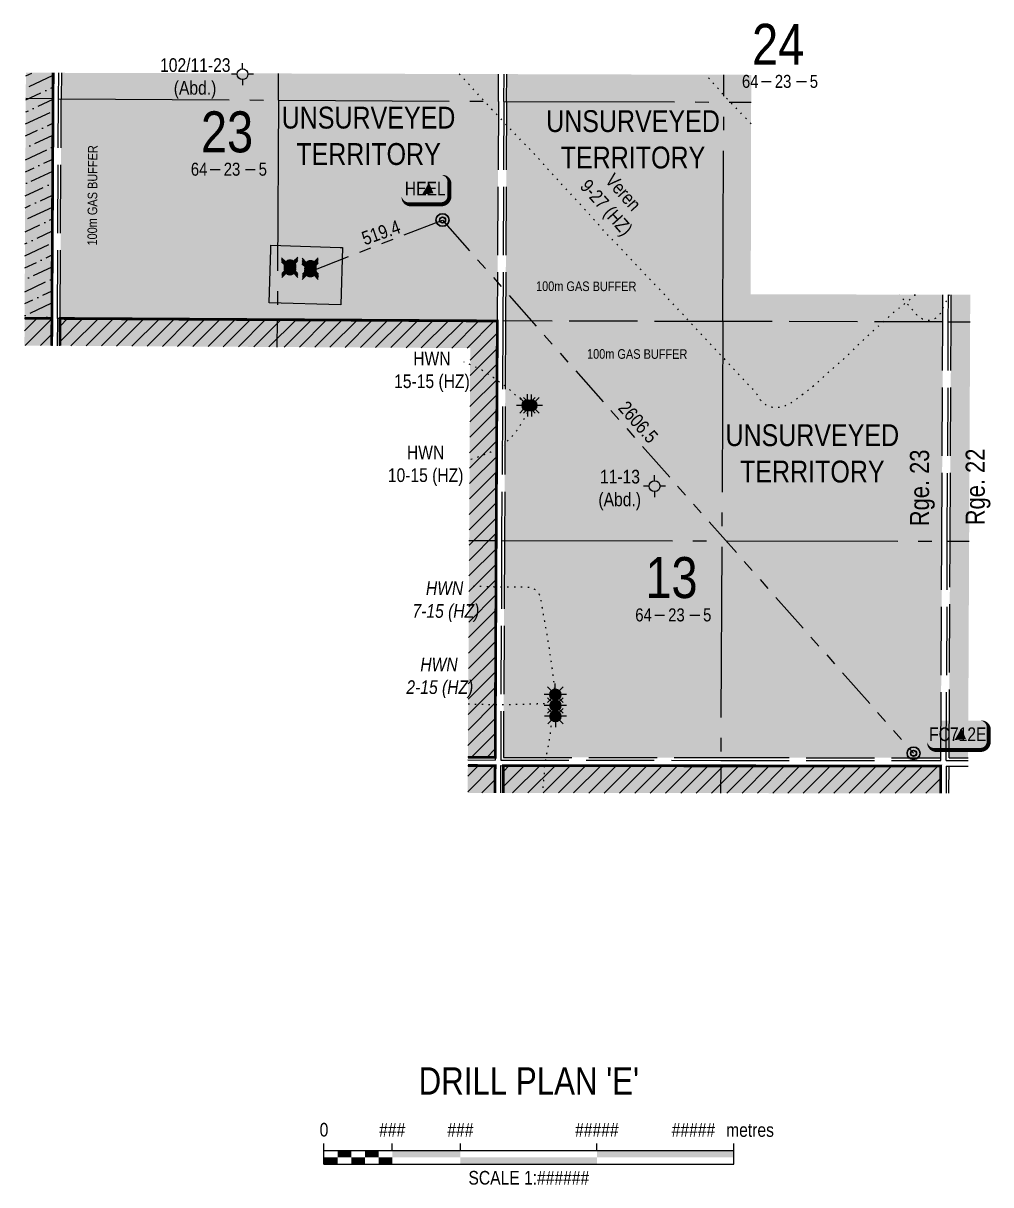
# Model space of a CAD drawing. Header units: inches. Extents: x 464475 to 485921, y 6038951 to 6050475.
# Drawn here: x 470898 to 471607, y 6038951 to 6039802 of the extents above; entities that cross this region are included whole.
import ezdxf
from ezdxf.enums import TextEntityAlignment as Align

# ---------------------------------------------------------------- set-up
doc = ezdxf.new("R2010")
doc.units = ezdxf.units.IN
doc.header["$LTSCALE"] = 5
for name, pattern in [('foc-DOT', [1, 0.2, -0.8]), ('foc-DRILLPATH', [14.75, 6, -1.75, 1.75, -1.75, 1.75, -1.75]), ('foc-QUARTERLINE', [33, 25, -3, 2, -3]), ('foc-UNSURVEYED', [12.5, 10, -2.5])]:
    doc.linetypes.add(name, pattern=pattern)
for name, color, linetype in [('10', 1, 'Continuous'), ('9', 3, 'Continuous'), ('ABADATA-DRILL-T', 8, 'Continuous'), ('AS-DRILL', 8, 'foc-DOT'), ('AS-DRILL-T', 8, 'Continuous'), ('AS-TARGET-GAS', 182, 'Continuous'), ('AS-TARGET-GAS-H', 181, 'Continuous'), ('D-TXT', 6, 'Continuous'), ('DETAIL-T', 7, 'Continuous'), ('H-CP', 51, 'Continuous'), ('H-MOCL', 111, 'Continuous'), ('L-2', 7, 'Continuous'), ('L-BD', 7, 'Continuous'), ('L-MON', 1, 'Continuous'), ('L-QSEC', 8, 'foc-QUARTERLINE'), ('L-SECLBL', 7, 'Continuous'), ('L-UNS-T', 3, 'Continuous'), ('L-USEC', 7, 'foc-UNSURVEYED'), ('P-PDRILLPATH', 12, 'foc-DRILLPATH'), ('P-PROPOSED', 10, 'Continuous'), ('P-PROPOSED-H', 21, 'Continuous'), ('P-TEMP-HUSKY-NO CUT-H', 104, 'Continuous')]:
    doc.layers.add(name, color=color, linetype=linetype)
doc.layers.add('D56-EXISTING DISPOSITION', color=7, linetype='Continuous', true_color=0xa347ff)
doc.styles.add('80', font='ARIALN.TTF', dxfattribs={"height": 10})
doc.styles.add('80CG', font='ARIALN.TTF', dxfattribs={"height": 10})
doc.styles.add('80L', font='ARIALN.TTF', dxfattribs={"height": 10})
doc.styles.add('SIMPLEX', font='ARIALN.TTF')
pattern_1 = [(45, (-39231.628, 8775.05), (-5.609685254, 5.609685254), [])]

# ---------------------------------------------------------------- blocks, each defined once
blk = doc.blocks.new('*U495')
at = {"color": 0}
for p, q in [((-150, 0), (-150, 15)), ((-150, 10), (150.24, 10)), ((-100, 10), (-100, 15)), ((-50, 10), (-50, 15)), ((50, 10), (50, 15)), ((150.24, 0), (150.24, 15)), ((-150, 0), (150.24, 0))]:
    blk.add_line(p, q, dxfattribs=at)
for points in [[(-140, 10), (-130, 10), (-140, 5), (-130, 5)], [(-120, 10), (-110, 10), (-120, 5), (-110, 5)], [(-100, 10), (-50, 10), (-100, 5), (-50, 5)], [(50, 10), (150.24, 10), (50, 5), (150.24, 5)], [(-150, 5), (-140, 5), (-150, 0), (-140, 0)], [(-130, 5), (-120, 5), (-130, 0), (-120, 0)], [(-110, 5), (-100, 5), (-110, 0), (-100, 0)], [(-50, 5), (50, 5), (-50, 0), (50, 0)]]:
    blk.add_solid(points, dxfattribs=at)
at = {"color": 0, "style": '80'}
blk.add_text('metres', height=10, dxfattribs=at).set_placement((162.24, 20), align=Align.CENTER)
at = {"color": 0, "char_height": 10, "style": '80'}
for s, insert, attachment_point in [('0', (-150, 30.21), 2), ('###', (-100, 30.21), 2), ('###', (-50, 30.21), 2), ('#####', (50, 30.21), 2), ('#####', (136.7, 30.22), 3), ('SCALE 1:######', (0.12, -5), 2)]:
    blk.add_mtext(s, dxfattribs=dict(at, insert=insert, attachment_point=attachment_point))
blk = doc.blocks.new('plbh')
at = {"layer": 'L-MON'}
h = blk.add_hatch(color=255, dxfattribs=at)
h.dxf.hatch_style = 1
edge = h.paths.add_edge_path()
edge.add_arc((0, 0), 1.16, 0, 360)
h = blk.add_hatch(color=256, dxfattribs=at)
h.dxf.hatch_style = 1
h.paths.add_polyline_path([(-0.96, 0, 1), (0.96, 0, 1)])
h.paths.add_polyline_path([(0.91, 0, -1), (-0.91, 0, -1)], flags=16)
h.paths.add_polyline_path([(0.45, 0, -1), (-0.45, 0, -1)], flags=0)
h = blk.add_hatch(color=256, dxfattribs=at)
h.dxf.hatch_style = 1
h.paths.add_polyline_path([(-0.45, 0, 1), (0.45, 0, 1)])
h.paths.add_polyline_path([(0.4, 0, -1), (-0.4, 0, -1)], flags=16)
at = {"layer": 'L-MON', "color": 240}
for radius in [0.96, 0.91, 0.45, 0.4]:
    blk.add_circle((0, 0), radius, dxfattribs=at)
blk = doc.blocks.new('WC')
at = {"layer": 'L-MON'}
h = blk.add_hatch(color=255, dxfattribs=at)
h.dxf.hatch_style = 1
edge = h.paths.add_edge_path()
edge.add_arc((0, 0), 0.9, 0, 360)
at = {"layer": 'L-MON', "color": 240, "flags": 128}
for points in [[(-0.62, 0.5), (-1.23, 1.12)], [(0.52, 0.61), (1.13, 1.21)], [(-1.18, -1.18), (-0.56, -0.57)], [(1.16, -1.18), (0.56, -0.57)]]:
    blk.add_lwpolyline(points, dxfattribs=at)
at = {"layer": 'L-MON', "color": 240}
for radius in [0.8, 0.373]:
    blk.add_circle((0, 0), radius, dxfattribs=at)
blk = doc.blocks.new('L-SECLBL')
at = {"layer": '9', "color": 7}
for p, q in [((-5.08, -27.83), (-12.29, -27.83)), ((20.7, -27.83), (13.5, -27.83))]:
    blk.add_line(p, q, dxfattribs=at)
at = {"layer": '10', "color": 2, "style": 'SIMPLEX'}
blk.add_attdef('SEC', text='', height=30, dxfattribs=at).set_placement((0, 0), align=Align.MIDDLE)
at = {"layer": '10', "color": 5, "style": '80L'}
blk.add_attdef('TWP', text='', height=9.5, dxfattribs=at).set_placement((-14.43, -27.37), align=Align.MIDDLE_RIGHT)
blk.add_attdef('RGE', text='', height=9.5, dxfattribs=at).set_placement((3.62, -27.37), align=Align.MIDDLE_CENTER)
blk.add_attdef('MER', text='', height=9.5, dxfattribs=at).set_placement((23.17, -27.37), align=Align.MIDDLE_LEFT)
blk = doc.blocks.new('GAS')
h = blk.add_hatch(color=255)
h.dxf.hatch_style = 1
edge = h.paths.add_edge_path()
edge.add_arc((0, 0), 0.9, 0, 360)
for p, q in [((-0.81, 0), (-1.62, 0)), ((-0.57, 0.57), (-1.14, 1.14)), ((0, 0.81), (0, 1.62)), ((0.57, 0.57), (1.14, 1.14)), ((1.62, 0), (0.81, 0)), ((-0.57, -0.57), (-1.14, -1.14)), ((0, -0.81), (0, -1.62)), ((1.14, -1.14), (0.57, -0.57))]:
    blk.add_line(p, q)
blk.add_circle((0, 0), 0.8)
blk = doc.blocks.new('GABD')
for p, q in [((-0.81, 0), (-1.62, 0)), ((0, 0.81), (0, 1.62)), ((1.62, 0), (0.81, 0)), ((0, -0.81), (0, -1.62))]:
    blk.add_line(p, q)
blk.add_circle((0, 0), 0.8)
blk = doc.blocks.new('*U500')
h = blk.add_hatch(color=254)
edge = h.paths.add_edge_path()
edge.add_line((-16.5, -11.5), (16.5, -11.5))
edge.add_arc((16.5, -5.5), 6, 270, 360)
edge.add_line((22.5, -5.5), (22.5, 4))
edge.add_arc((16.5, 4), 6, 0, 90)
edge.add_line((16.5, 10), (-16.5, 10))
edge.add_arc((-16.5, 4), 6, 90, 180)
edge.add_line((-22.5, 4), (-22.5, -5.5))
edge.add_arc((-16.5, -5.5), 6, 180, 270)
at = {"color": 1, "flags": 128}
blk.add_lwpolyline([(-16.5, -11.5, 3, 3, 0), (16.5, -11.5, 3, 3, 0.414214), (22.5, -5.5, 3, 3, 0), (22.5, 4, 3, 0, 0.414214), (16.5, 10, 0, 0, 0), (-16.5, 10, 0, 0, 0.414214), (-22.5, 4, 0, 0, 0), (-22.5, -5.5, 0, 3, 0.414214)], format="xyseb", close=True, dxfattribs=at)
blk.add_lwpolyline([(5.78, -3.39, 0, 10, 0), (0, 0, 5, 5, 0)], format="xyseb", dxfattribs=at)
at = {"color": 1, "style": '80'}
blk.add_attdef('ENTER_TEXT_001', (-35.99, -5), '', height=10, dxfattribs=at)
blk = doc.blocks.new('*U508')
h = blk.add_hatch(color=254)
edge = h.paths.add_edge_path()
edge.add_line((-11.5, -11.5), (11.5, -11.5))
edge.add_arc((11.5, -5.5), 6, 270, 360)
edge.add_line((17.5, -5.5), (17.5, 4))
edge.add_arc((11.5, 4), 6, 0, 90)
edge.add_line((11.5, 10), (-11.5, 10))
edge.add_arc((-11.5, 4), 6, 90, 180)
edge.add_line((-17.5, 4), (-17.5, -5.5))
edge.add_arc((-11.5, -5.5), 6, 180, 270)
at = {"color": 1, "flags": 128}
blk.add_lwpolyline([(-11.5, -11.5, 3, 3, 0), (11.5, -11.5, 3, 3, 0.414214), (17.5, -5.5, 3, 3, 0), (17.5, 4, 3, 0, 0.414214), (11.5, 10, 0, 0, 0), (-11.5, 10, 0, 0, 0.414214), (-17.5, 4, 0, 0, 0), (-17.5, -5.5, 0, 3, 0.414214)], format="xyseb", close=True, dxfattribs=at)
blk.add_lwpolyline([(5.78, -3.39, 0, 10, 0), (0, 0, 5, 5, 0)], format="xyseb", dxfattribs=at)
at = {"color": 1, "style": '80'}
blk.add_attdef('ENTER_TEXT_001', (-35.99, -5), '', height=10, dxfattribs=at)

msp = doc.modelspace()

# ---------------------------------------------------------------- hatches: boundary and pattern name
at = {"layer": 'AS-TARGET-GAS-H'}
h = msp.add_hatch(color=256, dxfattribs=at)
h.dxf.hatch_style = 1
h.paths.add_polyline_path([(470954.024, 6039765.417), (470944.03, 6039765.447), (470943.186, 6039605.504), (471225.338, 6039603.866), (471226.126, 6039764.616), (471216.131, 6039764.646), (471215.392, 6039613.919), (470953.233, 6039615.441)])
h = msp.add_hatch(color=256, dxfattribs=at)
h.dxf.hatch_style = 1
h.paths.add_polyline_path([(471430.449, 6039613.323), (471279.381, 6039613.667), (471280.121, 6039764.438), (471270.126, 6039764.487), (471269.338, 6039603.696), (471430.427, 6039603.328)])
h = msp.add_hatch(color=256, dxfattribs=at)
h.dxf.hatch_style = 1
h.paths.add_polyline_path([(471551.356, 6039563.081), (471269.028, 6039563.71), (471267.755, 6039282.109), (471550.069, 6039281.87)])
h.paths.add_polyline_path([(471277.795, 6039292.095), (471278.977, 6039553.693), (471541.315, 6039553.109), (471540.12, 6039291.873)], flags=16)
at = {"layer": 'H-CP'}
h = msp.add_hatch(color=256, dxfattribs=at)
h.dxf.hatch_style = 1
h.paths.add_polyline_path([(470919.07, 6039585.655), (470899.081, 6039585.771), (470900.03, 6039765.576), (470920.019, 6039765.517)])
h = msp.add_hatch(color=256, dxfattribs=at)
h.dxf.hatch_style = 1
h.paths.add_polyline_path([(471085.078, 6039765.032), (470926.051, 6039765.5), (470925.951, 6039746.425), (471084.978, 6039745.502)])
h = msp.add_hatch(color=256, dxfattribs=at)
h.dxf.hatch_style = 1
h.paths.add_polyline_path([(471246.115, 6039764.558), (471085.078, 6039765.032), (471084.978, 6039745.502), (471246.017, 6039744.568)])
h = msp.add_hatch(color=256, dxfattribs=at)
h.dxf.hatch_style = 1
h.paths.add_polyline_path([(471252.147, 6039764.54), (471252.049, 6039744.551), (471411.104, 6039744.082), (471411.199, 6039764.072)])
h = msp.add_hatch(color=256, dxfattribs=at)
h.dxf.hatch_style = 1
h.paths.add_polyline_path([(471431.138, 6039764.013), (471411.199, 6039764.072), (471411.104, 6039744.082), (471431.093, 6039744.024)])
h = msp.add_hatch(color=256, dxfattribs=at)
h.dxf.hatch_style = 1
h.paths.add_polyline_path([(471246.017, 6039744.568), (471245.229, 6039583.761), (470925.103, 6039585.619), (470925.951, 6039746.428)])
h = msp.add_hatch(color=256, dxfattribs=at)
h.dxf.hatch_style = 1
h.paths.add_polyline_path([(471252.049, 6039744.551), (471251.261, 6039583.726), (471410.342, 6039583.385), (471411.104, 6039744.082)])
h = msp.add_hatch(color=256, dxfattribs=at)
h.dxf.hatch_style = 1
h.paths.add_polyline_path([(471571.528, 6039603.015), (471430.78, 6039603.329), (471431.093, 6039744.024), (471411.104, 6039744.082), (471410.342, 6039583.385), (471571.437, 6039583.026)])
h = msp.add_hatch(color=256, dxfattribs=at)
h.dxf.hatch_style = 1
h.paths.add_polyline_path([(471591.518, 6039602.971), (471577.56, 6039603.002), (471577.468, 6039583.03), (471591.426, 6039583.037)])
h = msp.add_hatch(color=256, dxfattribs=at)
h.dxf.hatch_style = 1
h.paths.add_polyline_path([(471251.261, 6039583.726), (471249.694, 6039264.152), (471569.976, 6039263.873), (471571.437, 6039583.026)])
h = msp.add_hatch(color=256, dxfattribs=at)
h.dxf.hatch_style = 1
h.paths.add_polyline_path([(471591.426, 6039583.037), (471577.468, 6039583.03), (471576.734, 6039422.443), (471590.691, 6039422.442)])
h = msp.add_hatch(color=256, dxfattribs=at)
h.dxf.hatch_style = 1
h.paths.add_polyline_path([(471590.691, 6039422.442), (471576.734, 6039422.443), (471576.734, 6039422.443), (471576.008, 6039263.868), (471589.965, 6039263.857)])
at = {"layer": 'H-MOCL'}
h = msp.add_hatch(color=256, dxfattribs=at)
h.dxf.hatch_style = 1
h.paths.add_polyline_path([(470899.081, 6039585.771), (470919.07, 6039585.655), (470918.965, 6039565.665), (470898.976, 6039565.781)])
h = msp.add_hatch(color=256, dxfattribs=at)
h.dxf.hatch_style = 1
h.paths.add_polyline_path([(470925.102, 6039585.619), (471245.229, 6039583.761), (471243.663, 6039264.158), (471223.673, 6039264.274), (471225.413, 6039563.886), (470924.997, 6039565.63)])
h = msp.add_hatch(color=256, dxfattribs=at)
h.dxf.hatch_style = 1
h.paths.add_polyline_path([(471223.644, 6039258.242), (471243.633, 6039258.126), (471243.535, 6039238.137), (471223.522, 6039238.154)])
h = msp.add_hatch(color=256, dxfattribs=at)
h.dxf.hatch_style = 1
h.paths.add_polyline_path([(471249.665, 6039258.12), (471569.948, 6039257.841), (471569.857, 6039237.852), (471249.567, 6039238.131)])
at = {"layer": 'P-PROPOSED-H'}
h = msp.add_hatch(color=256, dxfattribs=at)
h.dxf.hatch_style = 1
h.paths.add_polyline_path([(471078.281, 6039596.996), (471079.396, 6039636.243), (471079.449, 6039639.213), (471130.044, 6039637.565), (471131.766, 6039637.519), (471130.573, 6039595.51)])
at = {"layer": 'P-TEMP-HUSKY-NO CUT-H', "true_color": 0x0582ff}
h = msp.add_hatch(dxfattribs=at)
h.set_pattern_fill('ANSI36', color=150, scale=2.498675, angle=340)
h.set_pattern_definition([(25, (-39231.628, 8775.05), (9.229754603, 13.057325538), [19.833232416, -3.966646483, 0, -3.966646483])])
h.paths.add_polyline_path([(470900.03, 6039765.576), (470920.019, 6039765.517), (470919.07, 6039585.655), (470899.081, 6039585.771)])
at = {"layer": 'P-TEMP-HUSKY-NO CUT-H'}
h = msp.add_hatch(dxfattribs=at)
h.set_pattern_fill('ANSI31', color=256, scale=2.498675)
h.set_pattern_definition(pattern_1)
h.paths.add_polyline_path([(470899.081, 6039585.771), (470919.07, 6039585.655), (470918.965, 6039565.665), (470898.976, 6039565.781)])
h = msp.add_hatch(dxfattribs=at)
h.set_pattern_fill('ANSI31', color=256, scale=2.498675)
h.set_pattern_definition(pattern_1)
h.paths.add_polyline_path([(470925.102, 6039585.619), (471245.229, 6039583.761), (471243.663, 6039264.158), (471223.673, 6039264.274), (471225.413, 6039563.886), (470924.997, 6039565.63)])
h = msp.add_hatch(dxfattribs=at)
h.set_pattern_fill('ANSI31', color=256, scale=2.498675)
h.set_pattern_definition(pattern_1)
h.paths.add_polyline_path([(471223.644, 6039258.242), (471243.633, 6039258.126), (471243.535, 6039238.137), (471223.522, 6039238.154)])
h = msp.add_hatch(dxfattribs=at)
h.set_pattern_fill('ANSI31', color=256, scale=2.498675)
h.set_pattern_definition(pattern_1)
h.paths.add_polyline_path([(471249.567, 6039238.131), (471249.665, 6039258.12), (471569.948, 6039257.841), (471569.857, 6039237.852)])

# ---------------------------------------------------------------- linework, layer by layer
at = {"layer": 'AS-DRILL', "flags": 128}
for points in [[(471551.244, 6039603.06), (471550.638, 6039602.47), (471549.268, 6039601.258), (471547.833, 6039600.071), (471546.3, 6039598.712), (471544.616, 6039597.276), (471542.847, 6039595.852), (471541.131, 6039594.524), (471539.363, 6039593.244), (471537.384, 6039591.707), (471535.412, 6039590.024), (471533.524, 6039588.385), (471531.606, 6039586.67), (471529.71, 6039584.901), (471527.878, 6039583.184), (471526.109, 6039581.584), (471524.365, 6039580.022), (471522.74, 6039578.535), (471521.131, 6039577.055), (471519.506, 6039575.566), (471517.988, 6039574.157), (471516.55, 6039572.824), (471515.115, 6039571.507), (471513.529, 6039570.124), (471511.818, 6039568.624), (471510.078, 6039566.986), (471508.28, 6039565.239), (471506.556, 6039563.487), (471504.864, 6039561.742), (471503.118, 6039560.011), (471501.42, 6039558.366), (471499.755, 6039556.808), (471498.032, 6039555.28), (471496.258, 6039553.666), (471494.459, 6039552.017), (471492.539, 6039550.366), (471490.595, 6039548.733), (471488.617, 6039547.02), (471486.689, 6039545.299), (471484.777, 6039543.574), (471482.851, 6039541.801), (471480.926, 6039540.016), (471479.149, 6039538.344), (471477.476, 6039536.822), (471475.799, 6039535.393), (471474.082, 6039533.975), (471472.422, 6039532.643), (471470.917, 6039531.454), (471469.427, 6039530.321), (471467.798, 6039529.143), (471465.881, 6039527.764), (471463.81, 6039526.151), (471461.674, 6039524.589), (471459.454, 6039523.223), (471457.213, 6039522.046), (471454.902, 6039521.095), (471452.497, 6039520.454), (471450.024, 6039520.219), (471447.628, 6039520.334), (471445.336, 6039520.761), (471443.212, 6039521.585), (471441.236, 6039522.766), (471439.454, 6039524.197), (471437.98, 6039525.833), (471436.871, 6039527.417), (471436.435, 6039528.133), (471435.81, 6039529.206), (471435.439, 6039529.845), (471434.974, 6039530.605), (471434.426, 6039531.408), (471433.78, 6039532.269), (471433.008, 6039533.203), (471432.095, 6039534.197), (471431.669, 6039534.633), (471430.588, 6039535.7), (471429.399, 6039536.869), (471428.103, 6039538.178), (471426.714, 6039539.596), (471425.235, 6039541.137), (471423.667, 6039542.784), (471422.001, 6039544.508), (471420.277, 6039546.314), (471418.556, 6039548.192), (471416.829, 6039550.118), (471415.104, 6039552.068), (471413.351, 6039554.03), (471411.53, 6039555.973), (471409.677, 6039557.922), (471408.873, 6039558.777), (471408.017, 6039559.695), (471407.818, 6039559.912), (471406.728, 6039561.071), (471404.849, 6039563.062), (471402.972, 6039565.073), (471401.078, 6039567.07), (471399.179, 6039569.061), (471395.401, 6039573.064), (471391.664, 6039577.108), (471387.953, 6039581.191), (471384.25, 6039585.268), (471380.515, 6039589.306), (471376.741, 6039593.313), (471372.958, 6039597.323), (471369.221, 6039601.358), (471365.472, 6039605.412), (471361.678, 6039609.41), (471357.849, 6039613.379), (471354.033, 6039617.351), (471350.276, 6039621.387), (471346.501, 6039625.396), (471342.655, 6039629.348), (471338.878, 6039633.362), (471335.118, 6039637.39), (471331.305, 6039641.363), (471327.537, 6039645.373), (471323.77, 6039649.394), (471320.033, 6039653.444), (471316.374, 6039657.559), (471312.709, 6039661.674), (471309.038, 6039665.787), (471305.335, 6039669.869), (471301.616, 6039673.932), (471297.867, 6039677.981), (471294.092, 6039681.999), (471290.378, 6039686.064), (471286.718, 6039690.183), (471282.996, 6039694.237), (471279.267, 6039698.304), (471275.584, 6039702.399), (471271.853, 6039706.459), (471268.058, 6039710.445), (471264.242, 6039714.424), (471260.465, 6039718.436), (471256.681, 6039722.456), (471252.93, 6039726.485), (471249.165, 6039730.511), (471245.337, 6039734.475), (471241.546, 6039738.472), (471237.787, 6039742.508), (471234.031, 6039746.553), (471230.31, 6039750.619), (471226.593, 6039754.672), (471222.87, 6039758.751), (471219.131, 6039762.797), (471217.369, 6039764.642)], [(471431.018, 6039728.143), (471428.132, 6039731.184), (471424.349, 6039735.178), (471420.551, 6039739.169), (471416.698, 6039743.111), (471412.918, 6039747.115), (471409.255, 6039751.234), (471405.629, 6039755.383), (471401.986, 6039759.518), (471398.287, 6039763.601), (471397.83, 6039764.111)], [(471576.152, 6039603.005), (471576.125, 6039602.946), (471575.629, 6039601.706), (471575.088, 6039600.483), (471574.48, 6039599.304), (471573.891, 6039598.168), (471573.303, 6039597.021), (471572.72, 6039595.832), (471572.112, 6039594.601), (471571.466, 6039593.304), (471570.8, 6039591.935), (471570.143, 6039590.508), (471569.374, 6039589.021), (471568.275, 6039587.512), (471566.799, 6039586.147), (471565.01, 6039585.088), (471563.025, 6039584.381), (471560.937, 6039584.101), (471558.74, 6039584.355), (471556.448, 6039585.161), (471554.242, 6039586.494), (471552.352, 6039588.201), (471550.786, 6039589.994), (471549.669, 6039591.381), (471549.323, 6039591.813), (471548.555, 6039592.756), (471547.437, 6039594.063), (471546.747, 6039594.825), (471546.031, 6039595.606), (471545.223, 6039596.542), (471544.286, 6039597.656), (471543.198, 6039598.927), (471541.988, 6039600.317), (471540.713, 6039601.799), (471539.632, 6039603.086)], [(471267.455, 6039521.331), (471267.455, 6039521.331), (471267.449, 6039521.335), (471267.445, 6039521.343), (471267.453, 6039521.347), (471267.472, 6039521.353), (471267.506, 6039521.375), (471267.538, 6039521.409), (471267.532, 6039521.429), (471267.494, 6039521.439), (471267.492, 6039521.439), (471267.454, 6039521.471), (471267.434, 6039521.497), (471267.432, 6039521.499), (471267.347, 6039521.566), (471267.231, 6039521.584), (471267.169, 6039521.557), (471267.151, 6039521.585), (471267.121, 6039521.659), (471267.075, 6039521.683), (471267.015, 6039521.675), (471266.965, 6039521.668), (471266.915, 6039521.67), (471266.995, 6039521.657), (471267.051, 6039521.649), (471267.195, 6039521.634), (471267.325, 6039521.634), (471267.357, 6039521.636), (471267.433, 6039521.673), (471267.495, 6039521.727), (471267.642, 6039521.794), (471267.724, 6039521.812), (471267.732, 6039521.794), (471267.809, 6039521.741), (471267.819, 6039521.713), (471267.769, 6039521.69), (471267.769, 6039521.664), (471267.853, 6039521.661), (471267.913, 6039521.667), (471267.915, 6039521.651), (471267.907, 6039521.627), (471267.847, 6039521.593), (471267.817, 6039521.599), (471267.863, 6039521.647), (471267.957, 6039521.701), (471268.001, 6039521.712), (471268.077, 6039521.724), (471268.091, 6039521.724), (471268.125, 6039521.726), (471268.131, 6039521.724), (471268.123, 6039521.724), (471268.109, 6039521.72), (471268.097, 6039521.714), (471268.075, 6039521.724), (471268.028, 6039521.776), (471267.95, 6039521.883), (471267.938, 6039521.897), (471267.839, 6039522.035), (471267.688, 6039522.218), (471267.487, 6039522.419), (471267.218, 6039522.64), (471266.897, 6039522.876), (471266.526, 6039523.128), (471266.116, 6039523.396), (471265.657, 6039523.7), (471265.145, 6039524.067), (471264.591, 6039524.484), (471264.107, 6039524.856), (471263.995, 6039524.941), (471263.374, 6039525.422), (471262.742, 6039525.925), (471262.107, 6039526.45), (471261.466, 6039526.995), (471260.826, 6039527.54), (471260.185, 6039528.07), (471259.556, 6039528.587), (471258.998, 6039529.046), (471258.92, 6039529.11), (471258.241, 6039529.683), (471257.53, 6039530.327), (471257.439, 6039530.413), (471256.816, 6039531.021), (471256.097, 6039531.736), (471255.359, 6039532.454), (471254.573, 6039533.17), (471253.712, 6039533.898), (471252.786, 6039534.641), (471251.79, 6039535.394), (471250.729, 6039536.157), (471249.607, 6039536.951), (471248.44, 6039537.781), (471247.226, 6039538.641), (471245.982, 6039539.531), (471244.743, 6039540.441), (471243.495, 6039541.361), (471242.22, 6039542.28), (471241.678, 6039542.661), (471240.909, 6039543.192), (471239.571, 6039544.111), (471238.317, 6039544.969), (471238.216, 6039545.038), (471237.498, 6039545.526), (471236.846, 6039545.959), (471235.433, 6039546.838), (471233.955, 6039547.663), (471232.411, 6039548.449), (471230.819, 6039549.209), (471229.2, 6039549.973), (471227.554, 6039550.741), (471226.898, 6039551.043), (471225.874, 6039551.502), (471224.156, 6039552.245), (471222.587, 6039552.89), (471222.403, 6039552.963), (471220.619, 6039553.644)], [(471268.868, 6039521.702), (471268.868, 6039521.702), (471268.868, 6039521.702), (471268.868, 6039521.702), (471268.866, 6039521.7), (471268.723, 6039521.603), (471268.559, 6039521.484), (471268.458, 6039521.364), (471268.417, 6039521.219), (471268.393, 6039521.179), (471268.354, 6039521.293), (471268.291, 6039521.565), (471268.296, 6039521.811), (471268.377, 6039521.885), (471268.477, 6039521.954), (471268.499, 6039521.968), (471268.557, 6039521.998), (471268.597, 6039522.024), (471268.629, 6039522.054), (471268.696, 6039522.121), (471268.762, 6039522.163), (471268.846, 6039522.201), (471268.846, 6039522.201), (471268.904, 6039522.25), (471268.955, 6039522.296), (471269.033, 6039522.326), (471269.051, 6039522.332), (471269.195, 6039522.373), (471269.377, 6039522.432), (471269.391, 6039522.438), (471269.524, 6039522.475), (471269.622, 6039522.491), (471269.83, 6039522.516), (471269.942, 6039522.531), (471270.028, 6039522.541), (471270.066, 6039522.542), (471270.136, 6039522.542), (471270.144, 6039522.542), (471270.154, 6039522.542), (471270.188, 6039522.504), (471270.201, 6039522.436), (471270.205, 6039522.4), (471270.217, 6039522.34), (471270.223, 6039522.286), (471270.222, 6039522.264), (471270.188, 6039522.162), (471270.105, 6039522.04), (471270.003, 6039521.877), (471269.891, 6039521.651), (471269.762, 6039521.378), (471269.61, 6039521.057), (471269.433, 6039520.698), (471269.249, 6039520.338), (471269.083, 6039520.001), (471268.919, 6039519.65), (471268.729, 6039519.251), (471268.495, 6039518.796), (471268.213, 6039518.288), (471267.952, 6039517.833), (471267.884, 6039517.709), (471267.532, 6039517.075), (471267.181, 6039516.417), (471266.822, 6039515.755), (471266.44, 6039515.091), (471266.065, 6039514.438), (471265.69, 6039513.774), (471265.286, 6039513.052), (471265.074, 6039512.663), (471264.86, 6039512.27), (471264.382, 6039511.435), (471263.906, 6039510.633), (471263.862, 6039510.555), (471263.842, 6039510.519), (471263.313, 6039509.642), (471262.746, 6039508.709), (471262.15, 6039507.744), (471261.499, 6039506.719), (471260.801, 6039505.621), (471260.049, 6039504.476), (471259.235, 6039503.316), (471258.35, 6039502.151), (471257.412, 6039500.992), (471256.47, 6039499.85), (471255.508, 6039498.737), (471254.483, 6039497.656), (471253.4, 6039496.594), (471252.254, 6039495.545), (471251.057, 6039494.519), (471249.806, 6039493.5), (471248.694, 6039492.641), (471248.505, 6039492.502), (471248.421, 6039492.44), (471247.138, 6039491.537), (471246.376, 6039491.027), (471246.067, 6039490.826), (471245.728, 6039490.608), (471245.128, 6039490.235), (471244.801, 6039490.037), (471244.269, 6039489.725), (471242.755, 6039488.903), (471241.191, 6039488.147), (471240.417, 6039487.794), (471239.996, 6039487.605), (471239.788, 6039487.512), (471239.588, 6039487.423), (471239.353, 6039487.318), (471237.946, 6039486.711), (471236.27, 6039486.017), (471234.559, 6039485.334), (471232.81, 6039484.667), (471232.663, 6039484.611), (471232.164, 6039484.428), (471231.577, 6039484.213), (471231.026, 6039484.015), (471229.221, 6039483.399), (471227.396, 6039482.798), (471225.571, 6039482.199), (471223.742, 6039481.6)], [(471287.947, 6039310.3), (471287.947, 6039310.3), (471287.947, 6039310.3), (471287.941, 6039310.291), (471287.828, 6039310.173), (471287.686, 6039310.14), (471287.494, 6039310.201), (471287.237, 6039310.366), (471286.966, 6039310.591), (471286.623, 6039310.683), (471286.581, 6039310.681), (471286.549, 6039310.685), (471286.537, 6039310.69), (471286.501, 6039310.72), (471286.479, 6039310.768), (471286.47, 6039310.836), (471286.484, 6039310.93), (471286.519, 6039311.06), (471286.56, 6039311.237), (471286.601, 6039311.457), (471286.644, 6039311.709), (471286.695, 6039311.981), (471286.755, 6039312.282), (471286.81, 6039312.616), (471286.868, 6039312.986), (471286.926, 6039313.382), (471286.972, 6039313.797), (471287.008, 6039314.229), (471287.045, 6039314.671), (471287.077, 6039315.111), (471287.097, 6039315.571), (471287.104, 6039316.063), (471287.088, 6039316.591), (471287.045, 6039317.157), (471286.976, 6039317.759), (471286.883, 6039318.396), (471286.777, 6039319.076), (471286.664, 6039319.801), (471286.562, 6039320.552), (471286.48, 6039321.32), (471286.398, 6039322.098), (471286.288, 6039322.881), (471286.272, 6039322.985), (471286.16, 6039323.674), (471286.042, 6039324.474), (471285.94, 6039325.289), (471285.842, 6039326.127), (471285.746, 6039326.982), (471285.646, 6039327.844), (471285.539, 6039328.695), (471285.427, 6039329.537), (471285.317, 6039330.39), (471285.209, 6039331.244), (471285.101, 6039332.091), (471284.98, 6039332.936), (471284.848, 6039333.762), (471284.712, 6039334.555), (471284.578, 6039335.334), (471284.456, 6039336.114), (471284.355, 6039336.899), (471284.257, 6039337.687), (471284.147, 6039338.476), (471284.037, 6039339.248), (471283.931, 6039340.009), (471283.825, 6039340.769), (471283.719, 6039341.536), (471283.612, 6039342.315), (471283.492, 6039343.117), (471283.357, 6039343.942), (471283.209, 6039344.785), (471283.057, 6039345.639), (471282.903, 6039346.496), (471282.746, 6039347.359), (471282.598, 6039348.23), (471282.474, 6039349.114), (471282.369, 6039349.999), (471282.261, 6039350.849), (471282.145, 6039351.686), (471282.009, 6039352.533), (471281.858, 6039353.395), (471281.698, 6039354.248), (471281.536, 6039355.077), (471281.38, 6039355.886), (471281.232, 6039356.691), (471281.09, 6039357.505), (471280.942, 6039358.332), (471280.8, 6039359.157), (471280.654, 6039359.979), (471280.503, 6039360.794), (471280.355, 6039361.609), (471280.207, 6039362.42), (471280.063, 6039363.226), (471279.921, 6039364.023), (471279.778, 6039364.802), (471279.636, 6039365.563), (471279.5, 6039366.319), (471279.366, 6039367.08), (471279.23, 6039367.841), (471279.089, 6039368.609), (471278.949, 6039369.376), (471278.821, 6039370.161), (471278.693, 6039370.953), (471278.559, 6039371.75), (471278.423, 6039372.563), (471278.283, 6039373.383), (471278.143, 6039374.202), (471278.001, 6039374.997), (471277.859, 6039375.764), (471277.717, 6039376.528), (471277.589, 6039377.303), (471277.477, 6039378.076), (471277.374, 6039378.826), (471277.278, 6039379.551), (471277.201, 6039380.089), (471277.172, 6039380.259), (471277.023, 6039380.974), (471276.817, 6039381.703), (471276.544, 6039382.43), (471276.192, 6039383.162), (471275.756, 6039383.904), (471275.253, 6039384.645), (471274.691, 6039385.352), (471274.072, 6039386.019), (471273.387, 6039386.624), (471272.638, 6039387.154), (471271.858, 6039387.612), (471271.092, 6039387.981), (471270.355, 6039388.265), (471269.618, 6039388.465), (471268.867, 6039388.585), (471268.083, 6039388.643), (471267.821, 6039388.65), (471267.465, 6039388.656), (471267.233, 6039388.657), (471266.333, 6039388.671), (471265.415, 6039388.698), (471264.488, 6039388.734), (471263.554, 6039388.781), (471262.858, 6039388.815), (471262.608, 6039388.824), (471261.644, 6039388.857), (471260.836, 6039388.881), (471260.652, 6039388.886), (471259.606, 6039388.905), (471258.466, 6039388.912), (471257.232, 6039388.915), (471255.898, 6039388.903), (471254.49, 6039388.878), (471253.018, 6039388.854), (471251.486, 6039388.843), (471249.908, 6039388.843), (471248.282, 6039388.851), (471246.622, 6039388.87), (471244.928, 6039388.896), (471243.218, 6039388.944), (471241.495, 6039389.011), (471239.745, 6039389.074), (471237.959, 6039389.119), (471236.137, 6039389.166), (471234.29, 6039389.201), (471232.412, 6039389.21), (471230.516, 6039389.222), (471228.61, 6039389.247), (471226.7, 6039389.269), (471224.966, 6039389.277), (471224.286, 6039389.282)], [(471287.947, 6039310.3), (471287.947, 6039310.3), (471287.947, 6039310.3), (471287.941, 6039310.291), (471287.828, 6039310.173), (471287.686, 6039310.14), (471287.494, 6039310.201), (471287.237, 6039310.366), (471286.966, 6039310.591), (471286.623, 6039310.683), (471286.581, 6039310.681), (471286.549, 6039310.685), (471286.537, 6039310.69), (471286.501, 6039310.72), (471286.479, 6039310.768), (471286.47, 6039310.836), (471286.484, 6039310.93), (471286.519, 6039311.06), (471286.56, 6039311.237), (471286.601, 6039311.457), (471286.644, 6039311.709), (471286.695, 6039311.981), (471286.755, 6039312.282), (471286.81, 6039312.616), (471286.868, 6039312.986), (471286.926, 6039313.382), (471286.972, 6039313.797), (471287.008, 6039314.229), (471287.045, 6039314.671), (471287.077, 6039315.111), (471287.097, 6039315.571), (471287.104, 6039316.063), (471287.088, 6039316.591), (471287.045, 6039317.157), (471286.976, 6039317.759), (471286.883, 6039318.396), (471286.777, 6039319.076), (471286.664, 6039319.801), (471286.562, 6039320.552), (471286.48, 6039321.32), (471286.398, 6039322.098), (471286.288, 6039322.881), (471286.272, 6039322.985), (471286.16, 6039323.674), (471286.042, 6039324.474), (471285.94, 6039325.289), (471285.842, 6039326.127), (471285.746, 6039326.982), (471285.646, 6039327.844), (471285.539, 6039328.695), (471285.427, 6039329.537), (471285.317, 6039330.39), (471285.209, 6039331.244), (471285.101, 6039332.091), (471284.98, 6039332.936), (471284.848, 6039333.762), (471284.712, 6039334.555), (471284.578, 6039335.334), (471284.456, 6039336.114), (471284.355, 6039336.899), (471284.257, 6039337.687), (471284.147, 6039338.476), (471284.037, 6039339.248), (471283.931, 6039340.009), (471283.825, 6039340.769), (471283.719, 6039341.536), (471283.612, 6039342.315), (471283.492, 6039343.117), (471283.357, 6039343.942), (471283.209, 6039344.785), (471283.057, 6039345.639), (471282.903, 6039346.496), (471282.746, 6039347.359), (471282.598, 6039348.23), (471282.474, 6039349.114), (471282.369, 6039349.999), (471282.261, 6039350.849), (471282.145, 6039351.686), (471282.009, 6039352.533), (471281.858, 6039353.395), (471281.698, 6039354.248), (471281.536, 6039355.077), (471281.38, 6039355.886), (471281.232, 6039356.691), (471281.09, 6039357.505), (471280.942, 6039358.332), (471280.8, 6039359.157), (471280.654, 6039359.979), (471280.503, 6039360.794), (471280.355, 6039361.609), (471280.207, 6039362.42), (471280.063, 6039363.226), (471279.921, 6039364.023), (471279.778, 6039364.802), (471279.636, 6039365.563), (471279.5, 6039366.319), (471279.366, 6039367.08), (471279.23, 6039367.841), (471279.089, 6039368.609), (471278.949, 6039369.376), (471278.821, 6039370.161), (471278.693, 6039370.953), (471278.559, 6039371.75), (471278.423, 6039372.563), (471278.283, 6039373.383), (471278.143, 6039374.202), (471278.001, 6039374.997), (471277.859, 6039375.764), (471277.717, 6039376.528), (471277.589, 6039377.303), (471277.477, 6039378.076), (471277.374, 6039378.826), (471277.278, 6039379.551), (471277.201, 6039380.089), (471277.172, 6039380.259), (471277.023, 6039380.974), (471276.817, 6039381.703), (471276.544, 6039382.43), (471276.192, 6039383.162), (471275.756, 6039383.904), (471275.253, 6039384.645), (471274.691, 6039385.352), (471274.072, 6039386.019), (471273.387, 6039386.624), (471272.638, 6039387.154), (471271.858, 6039387.612), (471271.092, 6039387.981), (471270.355, 6039388.265), (471269.618, 6039388.465), (471268.867, 6039388.585), (471268.083, 6039388.643), (471267.821, 6039388.65), (471267.465, 6039388.656), (471267.233, 6039388.657), (471266.333, 6039388.671), (471265.415, 6039388.698), (471264.488, 6039388.734), (471263.554, 6039388.781), (471262.858, 6039388.815), (471262.608, 6039388.824), (471261.644, 6039388.857), (471260.836, 6039388.881), (471260.652, 6039388.886), (471259.606, 6039388.905), (471258.466, 6039388.912), (471257.232, 6039388.915), (471255.898, 6039388.903), (471254.49, 6039388.878), (471253.018, 6039388.854), (471251.486, 6039388.843), (471249.908, 6039388.843), (471248.282, 6039388.851), (471246.622, 6039388.87), (471244.928, 6039388.896), (471243.218, 6039388.944), (471241.495, 6039389.011), (471239.745, 6039389.074), (471237.959, 6039389.119), (471236.137, 6039389.166), (471234.29, 6039389.201), (471232.412, 6039389.21), (471230.516, 6039389.222), (471228.61, 6039389.247), (471226.7, 6039389.269), (471224.966, 6039389.277), (471224.286, 6039389.282)], [(471287.907, 6039302.289), (471287.907, 6039302.289), (471287.907, 6039302.289), (471287.903, 6039302.285), (471287.732, 6039302.156), (471287.478, 6039302.095), (471287.228, 6039302.122), (471286.998, 6039302.124), (471286.734, 6039302.103), (471286.466, 6039302.114), (471286.314, 6039302.155), (471286.404, 6039302.137), (471286.564, 6039302.146), (471286.683, 6039302.263), (471286.864, 6039302.42), (471287.008, 6039302.578), (471286.91, 6039302.838), (471286.703, 6039303.041), (471286.615, 6039303.072), (471286.605, 6039303.078), (471286.589, 6039303.086), (471286.581, 6039303.088), (471286.521, 6039303.098), (471286.419, 6039303.107), (471286.281, 6039303.121), (471286.113, 6039303.146), (471285.911, 6039303.177), (471285.667, 6039303.204), (471285.36, 6039303.228), (471284.99, 6039303.262), (471284.57, 6039303.3), (471284.112, 6039303.324), (471283.618, 6039303.33), (471283.076, 6039303.329), (471282.47, 6039303.316), (471281.806, 6039303.29), (471281.09, 6039303.259), (471280.308, 6039303.247), (471279.438, 6039303.271), (471278.47, 6039303.308), (471277.44, 6039303.331), (471276.97, 6039303.334), (471276.386, 6039303.331), (471275.328, 6039303.304), (471274.44, 6039303.264), (471274.276, 6039303.255), (471273.207, 6039303.202), (471272.083, 6039303.156), (471270.881, 6039303.128), (471269.611, 6039303.114), (471268.303, 6039303.091), (471266.97, 6039303.051), (471265.61, 6039302.998), (471264.208, 6039302.945), (471262.748, 6039302.897), (471261.225, 6039302.852), (471259.655, 6039302.812), (471258.045, 6039302.768), (471256.409, 6039302.718), (471254.744, 6039302.666), (471253.044, 6039302.629), (471251.324, 6039302.615), (471249.582, 6039302.612), (471247.83, 6039302.597), (471246.058, 6039302.576), (471244.26, 6039302.561), (471242.432, 6039302.562), (471240.574, 6039302.593), (471238.702, 6039302.65), (471236.808, 6039302.728), (471234.901, 6039302.803), (471232.985, 6039302.845), (471231.073, 6039302.878), (471229.155, 6039302.928), (471227.236, 6039303), (471225.414, 6039303.091), (471223.864, 6039303.162)], [(471287.867, 6039294.3), (471287.867, 6039294.3), (471287.867, 6039294.3), (471287.863, 6039294.302), (471287.785, 6039294.318), (471287.668, 6039294.409), (471287.455, 6039294.644), (471287.172, 6039294.879), (471286.821, 6039295.115), (471286.365, 6039295.163), (471285.968, 6039294.959), (471285.948, 6039294.919), (471285.938, 6039294.888), (471285.934, 6039294.872), (471285.916, 6039294.804), (471285.885, 6039294.716), (471285.839, 6039294.6), (471285.792, 6039294.442), (471285.751, 6039294.236), (471285.708, 6039294.009), (471285.652, 6039293.769), (471285.577, 6039293.499), (471285.488, 6039293.194), (471285.396, 6039292.864), (471285.306, 6039292.513), (471285.226, 6039292.139), (471285.162, 6039291.741), (471285.106, 6039291.308), (471285.046, 6039290.836), (471284.987, 6039290.33), (471284.925, 6039289.791), (471284.848, 6039289.213), (471284.753, 6039288.607), (471284.654, 6039287.98), (471284.548, 6039287.338), (471284.453, 6039286.669), (471284.384, 6039285.969), (471284.324, 6039285.237), (471284.258, 6039284.48), (471284.178, 6039283.696), (471284.117, 6039283.134), (471284.088, 6039282.889), (471283.982, 6039282.067), (471283.856, 6039281.25), (471283.722, 6039280.442), (471283.59, 6039279.629), (471283.458, 6039278.8), (471283.326, 6039277.972), (471283.204, 6039277.171), (471283.09, 6039276.386), (471282.98, 6039275.6), (471282.864, 6039274.815), (471282.74, 6039274.031), (471282.598, 6039273.25), (471282.428, 6039272.473), (471282.244, 6039271.676), (471282.066, 6039270.865), (471281.904, 6039270.045), (471281.75, 6039269.228), (471281.61, 6039268.417), (471281.482, 6039267.603), (471281.338, 6039266.78), (471281.18, 6039265.939), (471281.015, 6039265.088), (471280.831, 6039264.233), (471280.625, 6039263.398), (471280.425, 6039262.583), (471280.257, 6039261.779), (471280.109, 6039260.99), (471279.973, 6039260.173), (471279.853, 6039259.307), (471279.756, 6039258.412), (471279.686, 6039257.498), (471279.631, 6039256.586), (471279.587, 6039255.705), (471279.56, 6039254.863), (471279.542, 6039254.037), (471279.516, 6039253.183), (471279.486, 6039252.321), (471279.451, 6039251.479), (471279.409, 6039250.652), (471279.357, 6039249.846), (471279.295, 6039249.058), (471279.227, 6039248.272), (471279.156, 6039247.473), (471279.079, 6039246.637), (471278.977, 6039245.764), (471278.851, 6039244.886), (471278.718, 6039244.027), (471278.598, 6039243.201), (471278.502, 6039242.394), (471278.418, 6039241.572), (471278.322, 6039240.717), (471278.22, 6039239.855), (471278.127, 6039239.016), (471278.047, 6039238.178), (471278.04, 6039238.106)]]:
    msp.add_lwpolyline(points, dxfattribs=at)
at = {"layer": 'D56-EXISTING DISPOSITION', "const_width": 1.999, "flags": 128}
for points in [[(470920.019, 6039765.517), (470919.919, 6039746.46), (470919.07, 6039585.655), (470899.081, 6039585.771)], [(470899.081, 6039585.771), (470919.07, 6039585.655), (470918.965, 6039565.665)], [(470924.997, 6039565.63), (470925.102, 6039585.619), (471084.16, 6039584.696), (471245.229, 6039583.761), (471244.381, 6039423.071), (471243.663, 6039264.158), (471223.673, 6039264.274)], [(471223.644, 6039258.242), (471243.633, 6039258.126), (471243.535, 6039238.137)], [(471249.567, 6039238.131), (471249.665, 6039258.12), (471408.8, 6039257.978), (471569.948, 6039257.841), (471569.857, 6039237.852)]]:
    msp.add_lwpolyline(points, dxfattribs=at)
at = {"layer": 'L-QSEC'}
for p, q in [((471084.978, 6039745.502), (471085.078, 6039765.032)), ((471410.342, 6039583.385), (471411.199, 6039764.072)), ((470919.919, 6039746.46), (470899.93, 6039746.576)), ((470923.94, 6039746.437), (471084.978, 6039745.502)), ((471084.978, 6039745.502), (471084.16, 6039584.696)), ((471084.978, 6039745.502), (471246.017, 6039744.568)), ((471250.039, 6039744.556), (471431.093, 6039744.024)), ((471084.059, 6039564.707), (471084.16, 6039584.696)), ((471410.342, 6039583.385), (471408.819, 6039262)), ((471224.452, 6039423.07), (471244.441, 6039422.954)), ((471244.381, 6039423.071), (471244.441, 6039423.071)), ((471248.429, 6039422.947), (471570.702, 6039422.444)), ((471574.723, 6039422.444), (471590.691, 6039422.442)), ((471408.8, 6039257.978), (471408.705, 6039237.993))]:
    msp.add_line(p, q, dxfattribs=at)
at = {"layer": 'L-SECLBL', "flags": 128}
for points in [[(471411.104, 6039744.082, 0, 5.997, 0), (471422.325, 6039753.549, 0, 0, 0)], [(471084.978, 6039745.502, 0, 5.997, 0), (471071.206, 6039731.597, 0, 0, 0)], [(471409.581, 6039422.696, 0, 5.997, 0), (471392.79, 6039410.103, 0, 0, 0)]]:
    msp.add_lwpolyline(points, format="xyseb", dxfattribs=at)
at = {"layer": 'L-USEC'}
for p, q in [((470919.919, 6039746.46), (470920.019, 6039765.517)), ((470923.94, 6039746.439), (470924.041, 6039765.506)), ((470926.051, 6039765.5), (470925.951, 6039746.428)), ((471246.017, 6039744.568), (471246.115, 6039764.558)), ((471250.039, 6039744.549), (471250.137, 6039764.546)), ((471252.049, 6039744.551), (471252.147, 6039764.54)), ((470919.07, 6039585.655), (470919.919, 6039746.46)), ((470923.092, 6039585.631), (470923.94, 6039746.439)), ((470925.103, 6039585.619), (470925.951, 6039746.428)), ((471246.017, 6039744.568), (471245.229, 6039583.761)), ((471250.039, 6039744.549), (471249.25, 6039583.738)), ((471252.05, 6039744.539), (471251.261, 6039583.726)), ((471571.437, 6039583.026), (471571.528, 6039603.015)), ((471575.458, 6039583.008), (471575.55, 6039603.006)), ((471577.468, 6039583.03), (471577.56, 6039603.002)), ((470899.081, 6039585.771), (470919.07, 6039585.655)), ((470919.07, 6039585.655), (470918.965, 6039565.665)), ((470923.092, 6039585.633), (470922.987, 6039565.642)), ((471084.16, 6039584.696), (470923.092, 6039585.631)), ((470924.997, 6039565.63), (470925.102, 6039585.619)), ((471245.229, 6039583.761), (471084.16, 6039584.696)), ((471245.229, 6039583.761), (471244.381, 6039423.071)), ((471249.251, 6039583.74), (471248.402, 6039423.049)), ((471410.342, 6039583.385), (471249.25, 6039583.752)), ((471251.261, 6039583.747), (471250.473, 6039422.944)), ((471571.437, 6039583.026), (471410.342, 6039583.385)), ((471570.702, 6039422.444), (471571.437, 6039583.026)), ((471574.723, 6039422.426), (471575.458, 6039583.008)), ((471575.459, 6039583.028), (471591.426, 6039583.037)), ((471576.734, 6039422.443), (471577.468, 6039583.03)), ((471244.381, 6039423.071), (471243.653, 6039262.148)), ((471248.402, 6039423.052), (471247.675, 6039262.144)), ((471250.473, 6039422.944), (471249.694, 6039264.152)), ((471569.967, 6039261.863), (471570.702, 6039422.444)), ((471573.989, 6039261.86), (471574.723, 6039422.426)), ((471576.008, 6039263.868), (471576.734, 6039422.443)), ((471223.664, 6039262.264), (471243.653, 6039262.148)), ((471243.663, 6039264.158), (471223.673, 6039264.274)), ((471247.675, 6039262.144), (471408.804, 6039262)), ((471249.694, 6039264.152), (471408.829, 6039264.01)), ((471408.829, 6039264.01), (471569.976, 6039263.873)), ((471576.008, 6039263.868), (471589.965, 6039263.857)), ((471223.644, 6039258.242), (471243.633, 6039258.126)), ((471243.633, 6039258.126), (471243.535, 6039238.137)), ((471247.655, 6039258.122), (471247.557, 6039238.133)), ((471247.655, 6039258.122), (471408.8, 6039257.978)), ((471249.567, 6039238.131), (471249.665, 6039258.12)), ((471408.8, 6039257.978), (471569.948, 6039257.841)), ((471408.803, 6039262), (471569.967, 6039261.863)), ((471569.948, 6039257.841), (471569.857, 6039237.852)), ((471573.97, 6039257.838), (471573.879, 6039237.849)), ((471573.97, 6039257.838), (471589.938, 6039257.825)), ((471573.989, 6039261.86), (471589.956, 6039261.847)), ((471575.889, 6039237.847), (471575.98, 6039257.837))]:
    msp.add_line(p, q, dxfattribs=at)
at = {"layer": 'P-PDRILLPATH'}
for p, q in [((471108.323, 6039620.112), (471205.106, 6039657.706)), ((471205.106, 6039657.706), (471549.999, 6039267.184))]:
    msp.add_line(p, q, dxfattribs=at)
at = {"layer": 'P-PROPOSED', "flags": 128}
msp.add_lwpolyline([(471078.281, 6039596.996), (471079.396, 6039636.243), (471079.449, 6039639.213), (471130.044, 6039637.565), (471131.766, 6039637.519), (471130.573, 6039595.51)], close=True, dxfattribs=at)

# ---------------------------------------------------------------- block references
at = {"layer": 'AS-DRILL-T', "xscale": 4.997349899999994, "yscale": 4.997349899999994, "zscale": 4.997349899999994}
for name, p in [('GABD', (471058.662, 6039764.487)), ('GAS', (471267.312, 6039521.951)), ('GAS', (471270.198, 6039521.933)), ('GABD', (471360.356, 6039462.786)), ('GAS', (471287.686, 6039310.14)), ('GAS', (471287.732, 6039302.156)), ('GAS', (471287.785, 6039294.318))]:
    msp.add_blockref(name, p, dxfattribs=at)
at = {"layer": 'L-2', "xscale": 0.9991279913569413, "yscale": 0.9991279913569413, "zscale": 0.9991279913569413}
msp.add_blockref('*U495', (471268.173, 6038966.303), dxfattribs=at)
at = {"layer": 'L-BD', "linetype": 'Continuous'}
ref = msp.add_blockref('*U508', (471192.663, 6039680.723), dxfattribs=dict(at, xscale=0.99946998, yscale=0.99946998, zscale=0.99946998))
ref.add_attrib('ENTER_TEXT_001', 'HEEL', (471177.487, 6039675.725), dxfattribs={"layer": '0', "color": 1, "height": 9.9947, "style": '80'})
ref = msp.add_blockref('*U500', (471582.549, 6039281.128), dxfattribs=dict(at, xscale=0.99946998, yscale=0.99946998, zscale=0.99946998))
ref.add_attrib('ENTER_TEXT_001', 'FC712E', (471561.377, 6039276.127), dxfattribs={"layer": '0', "color": 1, "height": 9.9947, "style": '80'})
at = {"layer": 'L-MON', "xscale": 4.997349899999989, "yscale": 4.997349899999989, "zscale": 4.997349899999989}
for name, p in [('plbh', (471205.106, 6039657.706)), ('WC', (471093.385, 6039622.508)), ('WC', (471093.414, 6039623.492)), ('WC', (471093.442, 6039624.475)), ('WC', (471108.379, 6039622.079)), ('WC', (471108.407, 6039623.063)), ('WC', (471108.436, 6039624.046)), ('WC', (471093.357, 6039621.524)), ('WC', (471108.323, 6039620.112)), ('WC', (471108.351, 6039621.096)), ('plbh', (471549.999, 6039267.184))]:
    msp.add_blockref(name, p, dxfattribs=at)
at = {"layer": 'L-SECLBL', "xscale": 0.99946998, "yscale": 0.99946998, "zscale": 0.99946998}
for p, values in [((471450.858, 6039786.603), {'SEC': '24', 'TWP': '64', 'RGE': '23', 'MER': '5'}), ((471047.329, 6039722.271), {'SEC': '23', 'TWP': '64', 'RGE': '23', 'MER': '5'}), ((471372.752, 6039395.871), {'SEC': '13', 'TWP': '64', 'RGE': '23', 'MER': '5'})]:
    msp.add_blockref('L-SECLBL', p, dxfattribs=at).add_auto_attribs(values)

# ---------------------------------------------------------------- texts
at = {"layer": 'ABADATA-DRILL-T', "linetype": 'Continuous', "char_height": 9.9947, "attachment_point": 1, "style": '80L'}
for s, insert in [('\\pi-9.5991;102/11-23\\P\\pi0.40237;(Abd.)', (471007.89, 6039776.165)), ('\\pi1.5443;11-13\\P\\pi0.40237;(Abd.)', (471318.842, 6039474.753))]:
    msp.add_mtext_dynamic_manual_height_columns(s, width=30.59795, gutter_width=200.105, heights=[0], dxfattribs=dict(at, insert=insert))
at = {"layer": 'ABADATA-DRILL-T', "insert": (471323.901, 6039700.892), "char_height": 9.9947, "attachment_point": 1, "rotation": 311.688085, "style": '80L'}
msp.add_mtext_dynamic_manual_height_columns('\\pi10.764;Veren\\P\\pi1.6964;9-27 (HZ)', width=51.21869, gutter_width=50.026, heights=[0], dxfattribs=at)
at = {"layer": 'ABADATA-DRILL-T', "char_height": 9.9947, "attachment_point": 1, "style": '80L'}
for s, width, insert in [('\\pi14.641;HWN\\P\\pi0.67808;15-15 (HZ)', 54.7794, (471168.999, 6039561.318)), ('\\pi14.641;HWN\\P\\pi0.67808;10-15 (HZ)', 54.7794, (471164.387, 6039492.511)), ('\\pi14.119;{\\fArial Narrow|b0|i1|c0|p34;HWN\\P\\pi4.2644;7-15 (HZ)}', 55.45471, (471178.818, 6039393.054)), ('\\pi14.119;{\\fArial Narrow|b0|i1|c0|p34;HWN\\P\\pi3.9064;2-15 (HZ)}', 55.45471, (471174.733, 6039337.263))]:
    msp.add_mtext_dynamic_manual_height_columns(s, width=width, gutter_width=50.026, heights=[0], dxfattribs=dict(at, insert=insert))
at = {"layer": 'AS-TARGET-GAS', "char_height": 6.99629, "attachment_point": 1, "style": '80L'}
for insert, rotation in [((470945.084, 6039639.028), 89.67634), ((471273.575, 6039612.753), 359.872457), ((471310.903, 6039563.146), 359.872457)]:
    msp.add_mtext_dynamic_manual_height_columns('100m GAS BUFFER', width=83.98177, gutter_width=190, heights=[0], dxfattribs=dict(at, insert=insert, rotation=rotation))
at = {"layer": 'D-TXT', "color": 3, "char_height": 13.9926, "attachment_point": 1, "rotation": 90, "style": '80L'}
for s, width, insert in [('Rge. 23', 73.75526, (471547.374, 6039433.467)), ('Rge. 22', 55.46196, (471588.157, 6039434.148))]:
    msp.add_mtext_dynamic_manual_height_columns(s, width=width, gutter_width=47.5, heights=[0], dxfattribs=dict(at, insert=insert))
at = {"layer": 'DETAIL-T', "color": 3, "insert": (471268.293, 6039027.192), "char_height": 19.98256, "width": 313.75972, "attachment_point": 5, "style": '80CG'}
msp.add_mtext("DRILL PLAN 'E'", dxfattribs=at)
at = {"layer": 'L-BD', "style": '80L'}
for s, rotation, p in [('519.4', 19.1974, (471160.048, 6039648.552)), ('2606.5', 311.4496, (471348.435, 6039509.759))]:
    msp.add_text(s, height=9.9947, rotation=rotation, dxfattribs=at).set_placement(p, align=Align.MIDDLE)
at = {"layer": 'L-UNS-T', "color": 3, "char_height": 15.99152, "attachment_point": 5, "style": '80L'}
for insert in [(471150.917, 6039719.243), (471344.567, 6039716.692), (471475.863, 6039486.702)]:
    msp.add_mtext_dynamic_manual_height_columns('UNSURVEYED TERRITORY', width=126.34675, gutter_width=47.475, heights=[0], dxfattribs=dict(at, insert=insert))

doc.saveas('drawing.dxf')
